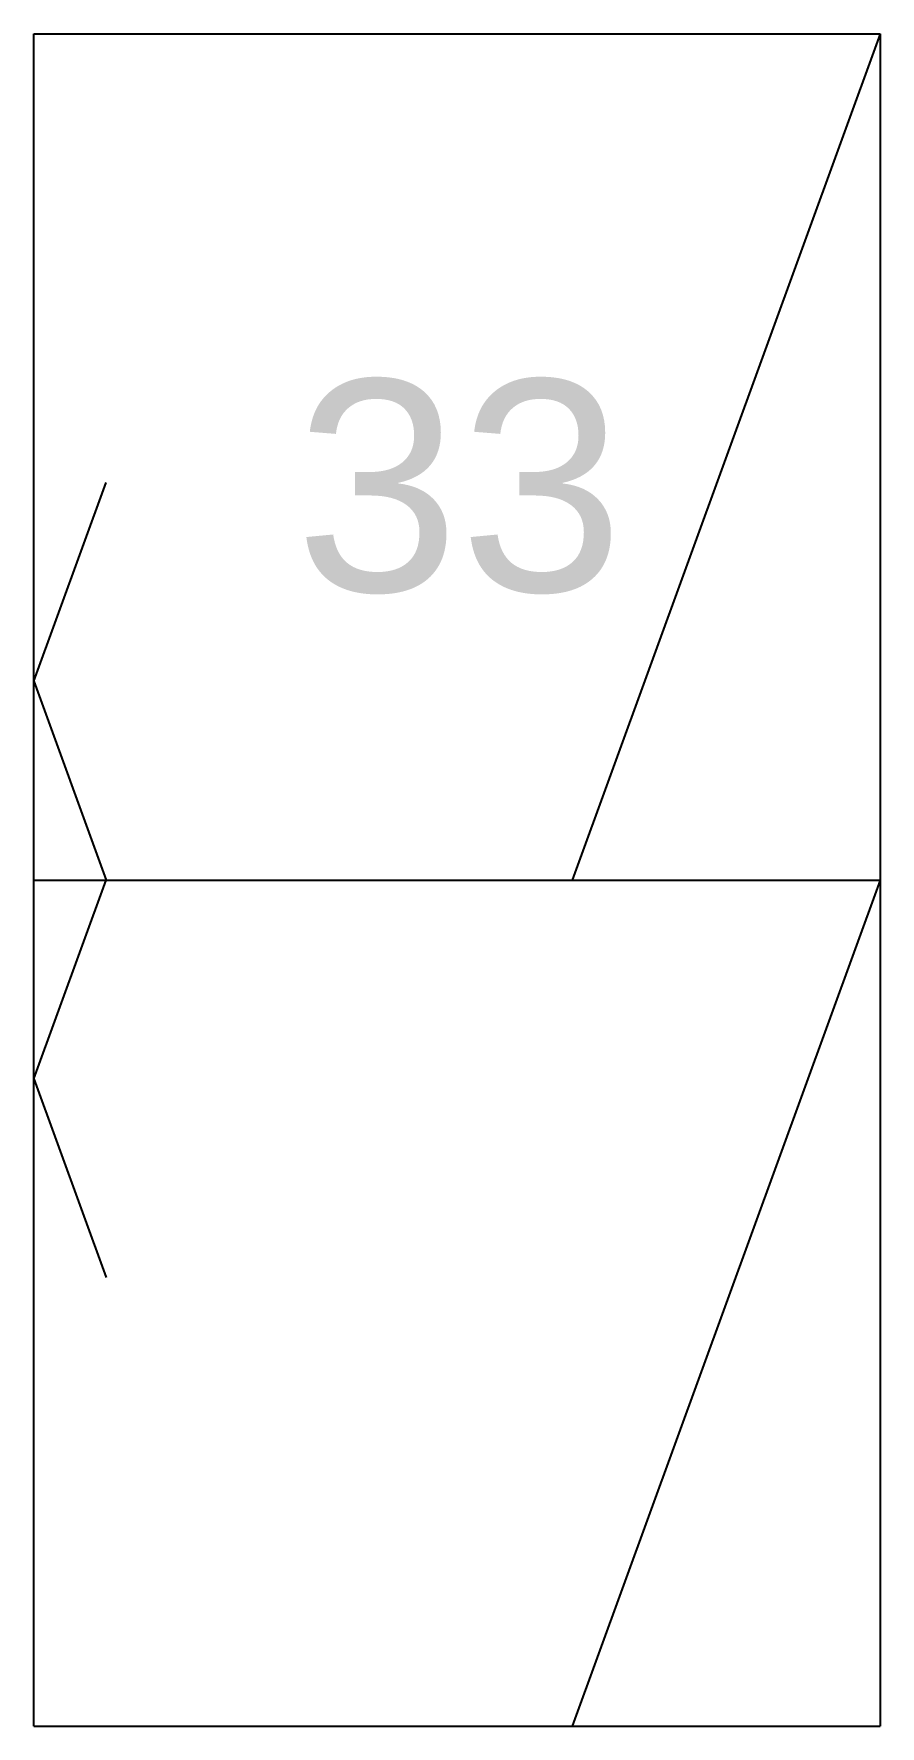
# Model space of a CAD drawing. Header units: millimetres. Extents: x 214 to 414, y 128 to 528.
import ezdxf

# ---------------------------------------------------------------- set-up
doc = ezdxf.new("R2010")
doc.units = ezdxf.units.MM
doc.layers.add('rozhrani', color=4, linetype='Continuous')
doc.layers.add('TTmoduly', color=90, linetype='Continuous')
doc.styles.get("Standard").update_dxf_attribs({"font": 'arial.ttf'})

msp = doc.modelspace()

# ---------------------------------------------------------------- linework, layer by layer
at = {"layer": 'rozhrani'}
for p, q in [((414.04, 528.12), (341.25, 328.12)), ((214.04, 375.11), (231.14, 422.09)), ((214.04, 375.11), (231.14, 328.12)), ((214.04, 281.14), (231.14, 328.12)), ((414.04, 328.12), (341.25, 128.12)), ((214.04, 281.14), (231.14, 234.15))]:
    msp.add_line(p, q, dxfattribs=at)
at = {"layer": 'TTmoduly'}
for p, q in [((214.04, 128.12), (214.04, 528.12)), ((214.04, 528.12), (414.04, 528.12)), ((414.04, 528.12), (414.04, 128.12)), ((214.04, 328.12), (414.04, 328.12)), ((214.04, 128.12), (414.04, 128.12))]:
    msp.add_line(p, q, dxfattribs=at)

# ---------------------------------------------------------------- texts
msp.add_text('33', height=50, dxfattribs=at).set_placement((275.78, 396.34))

doc.saveas('drawing.dxf')
